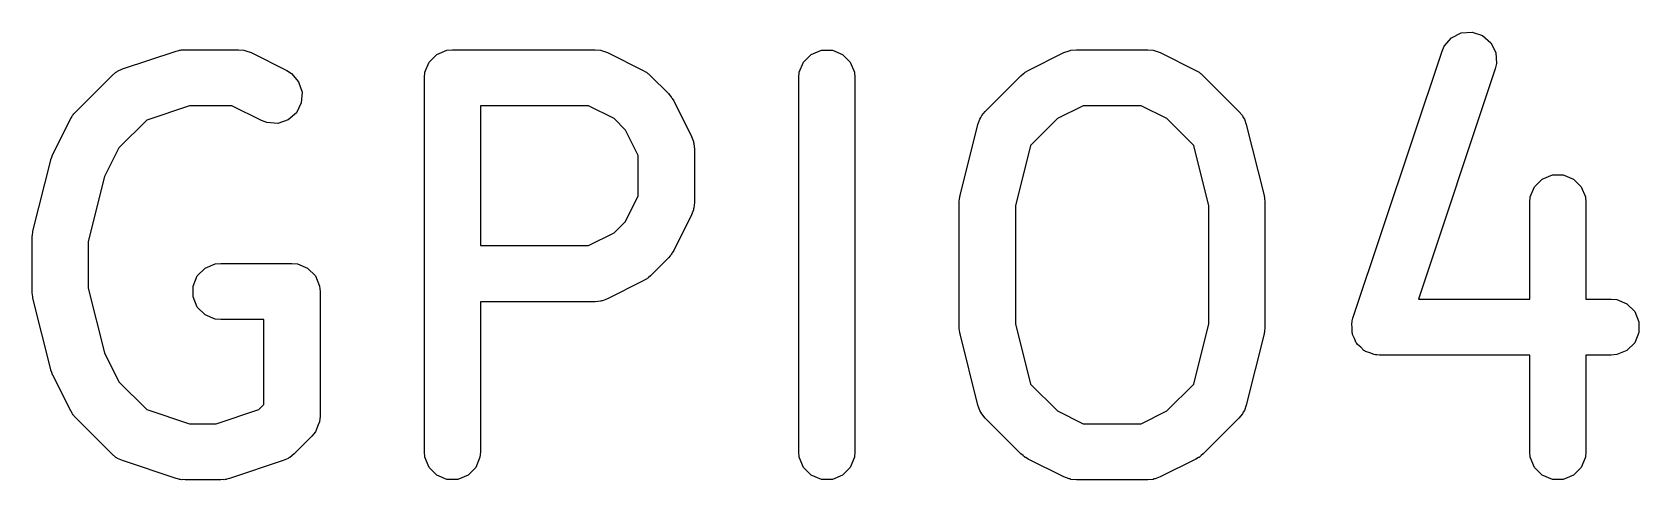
# Model space of a CAD drawing. Extents: x 19.8 to 98.9, y -129.1 to -67.1.
# Drawn here: x 74.288 to 78.58, y -115.33 to -114.133 of the extents above; entities that cross this region are included whole.
import ezdxf

# ---------------------------------------------------------------- set-up
doc = ezdxf.new("R2010")
doc.units = 0
doc.layers.add('BLACK', color=7, linetype='CONTINUOUS')

msp = doc.modelspace()

# ---------------------------------------------------------------- linework, layer by layer
at = {"layer": 'BLACK', "linetype": 'CONTINUOUS'}
for p, q in [((78.059968, -114.170058), (78.079142, -114.147951)), ((78.079142, -114.147951), (78.105315, -114.134864)), ((78.105315, -114.134864), (78.134505, -114.132789)), ((78.134505, -114.132789), (78.162267, -114.142043)), ((78.162267, -114.142043), (78.184375, -114.161217)), ((74.52998, -114.231287), (74.672836, -114.183668)), ((74.672836, -114.183668), (74.680091, -114.182018)), ((74.680091, -114.182018), (74.681922, -114.18126)), ((74.681922, -114.18126), (74.684575, -114.180998)), ((74.684575, -114.180998), (74.687173, -114.180408)), ((74.687173, -114.180408), (74.689147, -114.180548)), ((74.689147, -114.180548), (74.696554, -114.179819)), ((74.696554, -114.179819), (74.839411, -114.179819)), ((74.839411, -114.179819), (74.854043, -114.18126)), ((74.854043, -114.18126), (74.856532, -114.182291)), ((74.856532, -114.182291), (74.85922, -114.182482)), ((74.85922, -114.182482), (74.872952, -114.187737)), ((74.872952, -114.187737), (74.96819, -114.235356)), ((75.34848, -114.213151), (75.369172, -114.192459)), ((75.369172, -114.192459), (75.396208, -114.18126)), ((75.396208, -114.18126), (75.41084, -114.179819)), ((75.41084, -114.179819), (75.791792, -114.179819)), ((75.791792, -114.179819), (75.806424, -114.18126)), ((75.806424, -114.18126), (75.808913, -114.182291)), ((75.808913, -114.182291), (75.811601, -114.182482)), ((75.811601, -114.182482), (75.825333, -114.187737)), ((75.825333, -114.187737), (75.920571, -114.235356)), ((76.34848, -114.213151), (76.369172, -114.192459)), ((76.369172, -114.192459), (76.396208, -114.18126)), ((76.396208, -114.18126), (76.425472, -114.18126)), ((76.425472, -114.18126), (76.452508, -114.192459)), ((76.452508, -114.192459), (76.4732, -114.213151)), ((76.948727, -114.235356), (77.043965, -114.187737)), ((77.043965, -114.187737), (77.057696, -114.182482)), ((77.057696, -114.182482), (77.060385, -114.18229)), ((77.060385, -114.18229), (77.062874, -114.18126)), ((77.062874, -114.18126), (77.077506, -114.179819)), ((77.077506, -114.179819), (77.267982, -114.179819)), ((77.267982, -114.179819), (77.282614, -114.18126)), ((77.282614, -114.18126), (77.285103, -114.182291)), ((77.285103, -114.182291), (77.287791, -114.182482)), ((77.287791, -114.182482), (77.301523, -114.187737)), ((77.301523, -114.187737), (77.396761, -114.235356)), ((77.815879, -114.897768), (78.053974, -114.183483)), ((78.053974, -114.183483), (78.059968, -114.170058)), ((78.184375, -114.161217), (78.197461, -114.187391)), ((78.197461, -114.187391), (78.199536, -114.216581)), ((74.514519, -114.239045), (74.516554, -114.237281)), ((74.516554, -114.237281), (74.52998, -114.231287)), ((74.96819, -114.235356), (74.980633, -114.243188)), ((75.337281, -114.240187), (75.34848, -114.213151)), ((75.920571, -114.235356), (75.92687, -114.23932)), ((76.337281, -114.240187), (76.34848, -114.213151)), ((76.4732, -114.213151), (76.484399, -114.240187)), ((76.942432, -114.239318), (76.948727, -114.235356)), ((77.396761, -114.235356), (77.40306, -114.23932)), ((78.196276, -114.230918), (77.991087, -114.846485)), ((78.199536, -114.216581), (78.196276, -114.230918)), ((74.405426, -114.344643), (74.500664, -114.249405)), ((74.500664, -114.249405), (74.512029, -114.240077)), ((74.512029, -114.240077), (74.514519, -114.239045)), ((74.980633, -114.243188), (74.999806, -114.265296)), ((74.999806, -114.265296), (75.00906, -114.293057)), ((75.33584, -114.254819), (75.337281, -114.240187)), ((75.33584, -115.254819), (75.33584, -114.254819)), ((75.92687, -114.23932), (75.928698, -114.240078)), ((75.928698, -114.240078), (75.930754, -114.241766)), ((75.930754, -114.241766), (75.933014, -114.243188)), ((75.933014, -114.243188), (75.934313, -114.244686)), ((75.934313, -114.244686), (75.940063, -114.249405)), ((75.940063, -114.249405), (75.987682, -114.297024)), ((76.33584, -114.254819), (76.337281, -114.240187)), ((76.33584, -115.254819), (76.33584, -114.254819)), ((76.484399, -114.240187), (76.48584, -114.254819)), ((76.48584, -114.254819), (76.48584, -115.254819)), ((76.833997, -114.344643), (76.929235, -114.249405)), ((76.929235, -114.249405), (76.934985, -114.244684)), ((76.934985, -114.244684), (76.936284, -114.243188)), ((76.936284, -114.243188), (76.938538, -114.241768)), ((76.938538, -114.241768), (76.9406, -114.240077)), ((76.9406, -114.240077), (76.942432, -114.239318)), ((77.40306, -114.23932), (77.404888, -114.240078)), ((77.404888, -114.240078), (77.406944, -114.241766)), ((77.406944, -114.241766), (77.409204, -114.243188)), ((77.409204, -114.243188), (77.410503, -114.244686)), ((77.410503, -114.244686), (77.416253, -114.249405)), ((77.416253, -114.249405), (77.511491, -114.344643)), ((75.006986, -114.322247), (74.993898, -114.348422)), ((75.00906, -114.293057), (75.006986, -114.322247)), ((75.987682, -114.297024), (75.9924, -114.302773)), ((75.9924, -114.302773), (75.993899, -114.304073)), ((75.993899, -114.304073), (75.99532, -114.306332)), ((75.99532, -114.306332), (75.997009, -114.308389)), ((75.997009, -114.308389), (75.997766, -114.310216)), ((75.997766, -114.310216), (76.001731, -114.316516)), ((76.001731, -114.316516), (76.04935, -114.411754)), ((74.343758, -114.459373), (74.391377, -114.364135)), ((74.391377, -114.364135), (74.395341, -114.357835)), ((74.395341, -114.357835), (74.396099, -114.356008)), ((74.396099, -114.356008), (74.397787, -114.353951)), ((74.397787, -114.353951), (74.399209, -114.351692)), ((74.399209, -114.351692), (74.400707, -114.350392)), ((74.400707, -114.350392), (74.405426, -114.344643)), ((74.708724, -114.329819), (74.594211, -114.36799)), ((74.821706, -114.329819), (74.708724, -114.329819)), ((74.901108, -114.36952), (74.821706, -114.329819)), ((74.993898, -114.348422), (74.971791, -114.367595)), ((75.774087, -114.329819), (75.48584, -114.329819)), ((75.48584, -114.329819), (75.48584, -114.703628)), ((75.842603, -114.364077), (75.774087, -114.329819)), ((75.87301, -114.394484), (75.842603, -114.364077)), ((76.814269, -114.379486), (76.819216, -114.36564)), ((76.819216, -114.36564), (76.822536, -114.361158)), ((76.822536, -114.361158), (76.82467, -114.356008)), ((76.82467, -114.356008), (76.833997, -114.344643)), ((77.026695, -114.364077), (76.954752, -114.436019)), ((77.095211, -114.329819), (77.026695, -114.364077)), ((77.250277, -114.329819), (77.095211, -114.329819)), ((77.318793, -114.364077), (77.250277, -114.329819)), ((77.390735, -114.436019), (77.318793, -114.364077)), ((77.511491, -114.344643), (77.520819, -114.356008)), ((77.520819, -114.356008), (77.522953, -114.361161)), ((77.522953, -114.361161), (77.526272, -114.36564)), ((77.526272, -114.36564), (77.531219, -114.379486)), ((74.594211, -114.36799), (74.520098, -114.442103)), ((74.914839, -114.374775), (74.901108, -114.36952)), ((74.944029, -114.376849), (74.914839, -114.374775)), ((74.971791, -114.367595), (74.944029, -114.376849)), ((75.907268, -114.463), (75.87301, -114.394484)), ((76.76665, -114.569962), (76.814269, -114.379486)), ((77.531219, -114.379486), (77.578838, -114.569962)), ((74.520098, -114.442103), (74.481604, -114.51909)), ((76.04935, -114.411754), (76.054605, -114.425485)), ((76.054605, -114.425485), (76.054796, -114.428174)), ((76.054796, -114.428174), (76.055827, -114.430663)), ((76.055827, -114.430663), (76.057268, -114.445295)), ((76.057268, -114.445295), (76.057268, -114.588152)), ((76.954752, -114.436019), (76.914411, -114.597386)), ((77.431077, -114.597386), (77.390735, -114.436019)), ((74.29046, -114.6652), (74.338079, -114.474724)), ((74.338079, -114.474724), (74.338464, -114.473644)), ((74.338464, -114.473644), (74.338503, -114.473105)), ((74.338503, -114.473105), (74.34083, -114.467023)), ((74.34083, -114.467023), (74.343026, -114.460878)), ((74.343026, -114.460878), (74.343348, -114.460442)), ((74.343348, -114.460442), (74.343758, -114.459373)), ((75.907268, -114.570447), (75.907268, -114.463)), ((74.481604, -114.51909), (74.438221, -114.692624)), ((78.30086, -114.546484), (78.321552, -114.525792)), ((78.321552, -114.525792), (78.348588, -114.514593)), ((78.348588, -114.514593), (78.377852, -114.514593)), ((78.377852, -114.514593), (78.404888, -114.525792)), ((78.404888, -114.525792), (78.42558, -114.546484)), ((75.87301, -114.638963), (75.907268, -114.570447)), ((76.7645, -114.584506), (76.765309, -114.579032)), ((76.765309, -114.579032), (76.765852, -114.57352)), ((76.765852, -114.57352), (76.766274, -114.572498)), ((76.766274, -114.572498), (76.76665, -114.569962)), ((77.578838, -114.569962), (77.579213, -114.572498)), ((77.579213, -114.572498), (77.579636, -114.57352)), ((77.579636, -114.57352), (77.580178, -114.579032)), ((77.580178, -114.579032), (77.580988, -114.584506)), ((78.28822, -114.588152), (78.289661, -114.57352)), ((78.289661, -114.57352), (78.30086, -114.546484)), ((78.42558, -114.546484), (78.436779, -114.57352)), ((78.436779, -114.57352), (78.43822, -114.588152)), ((76.04935, -114.621693), (76.001731, -114.716931)), ((76.054605, -114.607962), (76.04935, -114.621693)), ((76.054796, -114.605272), (76.054605, -114.607962)), ((76.055827, -114.602784), (76.054796, -114.605272)), ((76.057268, -114.588152), (76.055827, -114.602784)), ((76.764411, -114.588152), (76.764662, -114.585598)), ((76.764411, -114.921485), (76.764411, -114.588152)), ((76.764662, -114.585598), (76.7645, -114.584506)), ((76.914411, -114.597386), (76.914411, -114.912251)), ((77.431077, -114.912251), (77.431077, -114.597386)), ((77.580988, -114.584506), (77.580825, -114.585598)), ((77.580825, -114.585598), (77.581077, -114.588152)), ((77.581077, -114.588152), (77.581077, -114.921485)), ((78.28822, -114.846485), (78.28822, -114.588152)), ((78.43822, -114.588152), (78.43822, -114.846485)), ((74.290084, -114.667736), (74.29046, -114.6652)), ((75.842603, -114.66937), (75.87301, -114.638963)), ((74.288221, -114.68339), (74.288472, -114.680836)), ((74.288221, -114.826247), (74.288221, -114.68339)), ((74.28831, -114.679744), (74.289119, -114.67427)), ((74.288472, -114.680836), (74.28831, -114.679744)), ((74.289119, -114.67427), (74.289662, -114.668758)), ((74.289662, -114.668758), (74.290084, -114.667736)), ((74.438221, -114.692624), (74.438221, -114.817013)), ((75.48584, -114.703628), (75.774087, -114.703628)), ((75.774087, -114.703628), (75.842603, -114.66937)), ((74.77716, -114.752688), (74.791792, -114.751247)), ((74.791792, -114.751247), (74.982268, -114.751247)), ((74.982268, -114.751247), (74.9969, -114.752688)), ((75.987682, -114.736423), (75.940063, -114.784042)), ((75.9924, -114.730673), (75.987682, -114.736423)), ((75.993899, -114.729374), (75.9924, -114.730673)), ((75.99532, -114.727114), (75.993899, -114.729374)), ((75.997009, -114.725058), (75.99532, -114.727114)), ((75.997766, -114.72323), (75.997009, -114.725058)), ((76.001731, -114.716931), (75.997766, -114.72323)), ((74.718233, -114.811615), (74.729432, -114.784579)), ((74.729432, -114.784579), (74.750124, -114.763887)), ((74.750124, -114.763887), (74.77716, -114.752688)), ((74.9969, -114.752688), (75.023936, -114.763887)), ((75.023936, -114.763887), (75.044628, -114.784579)), ((75.044628, -114.784579), (75.055827, -114.811615)), ((75.92687, -114.794126), (75.920571, -114.798091)), ((75.928698, -114.793369), (75.92687, -114.794126)), ((75.930754, -114.79168), (75.928698, -114.793369)), ((75.933014, -114.790259), (75.930754, -114.79168)), ((75.934313, -114.78876), (75.933014, -114.790259)), ((75.940063, -114.784042), (75.934313, -114.78876)), ((74.288472, -114.8288), (74.288221, -114.826247)), ((74.28831, -114.829893), (74.288472, -114.8288)), ((74.289119, -114.835366), (74.28831, -114.829893)), ((74.289662, -114.840879), (74.289119, -114.835366)), ((74.438221, -114.817013), (74.481604, -114.990547)), ((74.718233, -114.840879), (74.718233, -114.811615)), ((75.055827, -114.811615), (75.057268, -114.826247)), ((75.057268, -114.826247), (75.057268, -115.15958)), ((75.920571, -114.798091), (75.825333, -114.84571)), ((74.290084, -114.8419), (74.289662, -114.840879)), ((74.29046, -114.844437), (74.290084, -114.8419)), ((74.338079, -115.034913), (74.29046, -114.844437)), ((74.729432, -114.867915), (74.718233, -114.840879)), ((74.750124, -114.888607), (74.729432, -114.867915)), ((75.791792, -114.853628), (75.48584, -114.853628)), ((75.48584, -114.853628), (75.48584, -115.254819)), ((75.806424, -114.852187), (75.791792, -114.853628)), ((75.808913, -114.851155), (75.806424, -114.852187)), ((75.811601, -114.850965), (75.808913, -114.851155)), ((75.825333, -114.84571), (75.811601, -114.850965)), ((77.991087, -114.846485), (78.28822, -114.846485)), ((78.43822, -114.846485), (78.506077, -114.846485)), ((78.506077, -114.846485), (78.520709, -114.847926)), ((78.520709, -114.847926), (78.547745, -114.859125)), ((78.547745, -114.859125), (78.568437, -114.879817)), ((78.568437, -114.879817), (78.579636, -114.906853)), ((74.77716, -114.899806), (74.750124, -114.888607)), ((74.791792, -114.901247), (74.77716, -114.899806)), ((74.907268, -114.901247), (74.791792, -114.901247)), ((74.907268, -115.128514), (74.907268, -114.901247)), ((76.764662, -114.924038), (76.764411, -114.921485)), ((76.7645, -114.925131), (76.764662, -114.924038)), ((76.914411, -114.912251), (76.954752, -115.073617)), ((77.390735, -115.073617), (77.431077, -114.912251)), ((77.581077, -114.921485), (77.580825, -114.924038)), ((77.580825, -114.924038), (77.580988, -114.925131)), ((77.812619, -114.912105), (77.813471, -114.908358)), ((77.813471, -114.92409), (77.812619, -114.912105)), ((77.813471, -114.906853), (77.814229, -114.905021)), ((77.813471, -114.908358), (77.813471, -114.906853)), ((77.813471, -114.936117), (77.813471, -114.92409)), ((77.814229, -114.905021), (77.815879, -114.897768)), ((78.579636, -114.906853), (78.579636, -114.936117)), ((76.765309, -114.930604), (76.7645, -114.925131)), ((76.765852, -114.936117), (76.765309, -114.930604)), ((76.766274, -114.937138), (76.765852, -114.936117)), ((76.76665, -114.939675), (76.766274, -114.937138)), ((76.814269, -115.130151), (76.76665, -114.939675)), ((77.578838, -114.939675), (77.531219, -115.130151)), ((77.579213, -114.937138), (77.578838, -114.939675)), ((77.579636, -114.936117), (77.579213, -114.937138)), ((77.580178, -114.930604), (77.579636, -114.936117)), ((77.580988, -114.925131), (77.580178, -114.930604)), ((77.814503, -114.938608), (77.813471, -114.936117)), ((77.814694, -114.941295), (77.814503, -114.938608)), ((77.820068, -114.952044), (77.814694, -114.941295)), ((77.82467, -114.963153), (77.820068, -114.952044)), ((77.826575, -114.965058), (77.82467, -114.963153)), ((77.82778, -114.967468), (77.826575, -114.965058)), ((78.568437, -114.963153), (78.547745, -114.983845)), ((78.579636, -114.936117), (78.568437, -114.963153)), ((74.481604, -114.990547), (74.520098, -115.067534)), ((77.836862, -114.975345), (77.82778, -114.967468)), ((77.845362, -114.983845), (77.836862, -114.975345)), ((77.84785, -114.984875), (77.845362, -114.983845)), ((77.849887, -114.986642), (77.84785, -114.984875)), ((77.86129, -114.990443), (77.849887, -114.986642)), ((77.872398, -114.995044), (77.86129, -114.990443)), ((77.876224, -114.99542), (77.872398, -114.995044)), ((77.87765, -114.995896), (77.876224, -114.99542)), ((77.879624, -114.995755), (77.87765, -114.995896)), ((77.88703, -114.996485), (77.879624, -114.995755)), ((78.28822, -114.996485), (77.88703, -114.996485)), ((78.28822, -115.254819), (78.28822, -114.996485)), ((78.506077, -114.996485), (78.43822, -114.996485)), ((78.43822, -114.996485), (78.43822, -115.254819)), ((78.520709, -114.995044), (78.506077, -114.996485)), ((78.547745, -114.983845), (78.520709, -114.995044)), ((74.338464, -115.035992), (74.338079, -115.034913)), ((74.338503, -115.036532), (74.338464, -115.035992)), ((74.34083, -115.042613), (74.338503, -115.036532)), ((74.343026, -115.048759), (74.34083, -115.042613)), ((74.343348, -115.049194), (74.343026, -115.048759)), ((74.343758, -115.050264), (74.343348, -115.049194)), ((74.391377, -115.145502), (74.343758, -115.050264)), ((74.520098, -115.067534), (74.594211, -115.141648)), ((76.954752, -115.073617), (77.026695, -115.145561)), ((77.318792, -115.145561), (77.390735, -115.073617)), ((74.894135, -115.141647), (74.907268, -115.128514)), ((76.819216, -115.143997), (76.814269, -115.130151)), ((77.531219, -115.130151), (77.526272, -115.143997)), ((74.39534, -115.151798), (74.391377, -115.145502)), ((74.396098, -115.153628), (74.39534, -115.151798)), ((74.397787, -115.155686), (74.396098, -115.153628)), ((74.399209, -115.157945), (74.397787, -115.155686)), ((74.400707, -115.159244), (74.399209, -115.157945)), ((74.405426, -115.164994), (74.400707, -115.159244)), ((74.500664, -115.260233), (74.405426, -115.164994)), ((74.594211, -115.141648), (74.708724, -115.179819)), ((74.708724, -115.179819), (74.779622, -115.179819)), ((74.779622, -115.179819), (74.894135, -115.141647)), ((75.055827, -115.174212), (75.052367, -115.182565)), ((75.057268, -115.15958), (75.055827, -115.174212)), ((76.822535, -115.148476), (76.819216, -115.143997)), ((76.824669, -115.153628), (76.822535, -115.148476)), ((76.833997, -115.164994), (76.824669, -115.153628)), ((76.929235, -115.260233), (76.833997, -115.164994)), ((77.026695, -115.145561), (77.095211, -115.179819)), ((77.095211, -115.179819), (77.250277, -115.179819)), ((77.250277, -115.179819), (77.318792, -115.145561)), ((77.511492, -115.164993), (77.416253, -115.260233)), ((77.520819, -115.153628), (77.511492, -115.164993)), ((77.522952, -115.148476), (77.520819, -115.153628)), ((77.526272, -115.143997), (77.522952, -115.148476)), ((75.035301, -115.212613), (74.987683, -115.260232)), ((75.044629, -115.201247), (75.035301, -115.212613)), ((75.052367, -115.182565), (75.044629, -115.201247)), ((74.512029, -115.269561), (74.500664, -115.260233)), ((74.987683, -115.260232), (74.976317, -115.26956)), ((75.337281, -115.269451), (75.33584, -115.254819)), ((75.48584, -115.254819), (75.484399, -115.269451)), ((76.337281, -115.269451), (76.33584, -115.254819)), ((76.48584, -115.254819), (76.484399, -115.269451)), ((76.934985, -115.264953), (76.929235, -115.260233)), ((76.936284, -115.26645), (76.934985, -115.264953)), ((76.938538, -115.267869), (76.936284, -115.26645)), ((77.409204, -115.26645), (77.406944, -115.267871)), ((77.410503, -115.264951), (77.409204, -115.26645)), ((77.416253, -115.260233), (77.410503, -115.264951)), ((78.289661, -115.269451), (78.28822, -115.254819)), ((78.43822, -115.254819), (78.436779, -115.269451)), ((74.514519, -115.270592), (74.512029, -115.269561)), ((74.516554, -115.272357), (74.514519, -115.270592)), ((74.52998, -115.278351), (74.516554, -115.272357)), ((74.672836, -115.32597), (74.52998, -115.278351)), ((74.958366, -115.278351), (74.815509, -115.32597)), ((74.971791, -115.272357), (74.958366, -115.278351)), ((74.973826, -115.270591), (74.971791, -115.272357)), ((74.976317, -115.26956), (74.973826, -115.270591)), ((75.34848, -115.296487), (75.337281, -115.269451)), ((75.369172, -115.317179), (75.34848, -115.296487)), ((75.4732, -115.296487), (75.452508, -115.317179)), ((75.484399, -115.269451), (75.4732, -115.296487)), ((76.34848, -115.296487), (76.337281, -115.269451)), ((76.369172, -115.317179), (76.34848, -115.296487)), ((76.4732, -115.296487), (76.452508, -115.317179)), ((76.484399, -115.269451), (76.4732, -115.296487)), ((76.9406, -115.269561), (76.938538, -115.267869)), ((76.942432, -115.270319), (76.9406, -115.269561)), ((76.948727, -115.274282), (76.942432, -115.270319)), ((77.043965, -115.321901), (76.948727, -115.274282)), ((77.396761, -115.274282), (77.301523, -115.321901)), ((77.40306, -115.270317), (77.396761, -115.274282)), ((77.404888, -115.26956), (77.40306, -115.270317)), ((77.406944, -115.267871), (77.404888, -115.26956)), ((78.30086, -115.296487), (78.289661, -115.269451)), ((78.321552, -115.317179), (78.30086, -115.296487)), ((78.42558, -115.296487), (78.404888, -115.317179)), ((78.436779, -115.269451), (78.42558, -115.296487)), ((74.680091, -115.327619), (74.672836, -115.32597)), ((74.681922, -115.328378), (74.680091, -115.327619)), ((74.684575, -115.328639), (74.681922, -115.328378)), ((74.687173, -115.32923), (74.684575, -115.328639)), ((74.689147, -115.329089), (74.687173, -115.32923)), ((74.696554, -115.329819), (74.689147, -115.329089)), ((74.791792, -115.329819), (74.696554, -115.329819)), ((74.799197, -115.329089), (74.791792, -115.329819)), ((74.801172, -115.32923), (74.799197, -115.329089)), ((74.803769, -115.328639), (74.801172, -115.32923)), ((74.806424, -115.328378), (74.803769, -115.328639)), ((74.808255, -115.327619), (74.806424, -115.328378)), ((74.815509, -115.32597), (74.808255, -115.327619)), ((75.396208, -115.328378), (75.369172, -115.317179)), ((75.425472, -115.328378), (75.396208, -115.328378)), ((75.452508, -115.317179), (75.425472, -115.328378)), ((76.396208, -115.328378), (76.369172, -115.317179)), ((76.425472, -115.328378), (76.396208, -115.328378)), ((76.452508, -115.317179), (76.425472, -115.328378)), ((77.057696, -115.327156), (77.043965, -115.321901)), ((77.060385, -115.327347), (77.057696, -115.327156)), ((77.062874, -115.328378), (77.060385, -115.327347)), ((77.077506, -115.329819), (77.062874, -115.328378)), ((77.267982, -115.329819), (77.077506, -115.329819)), ((77.282614, -115.328378), (77.267982, -115.329819)), ((77.285103, -115.327346), (77.282614, -115.328378)), ((77.287791, -115.327156), (77.285103, -115.327346)), ((77.301523, -115.321901), (77.287791, -115.327156)), ((78.348588, -115.328378), (78.321552, -115.317179)), ((78.377852, -115.328378), (78.348588, -115.328378)), ((78.404888, -115.317179), (78.377852, -115.328378))]:
    msp.add_line(p, q, dxfattribs=at)

doc.saveas('drawing.dxf')
